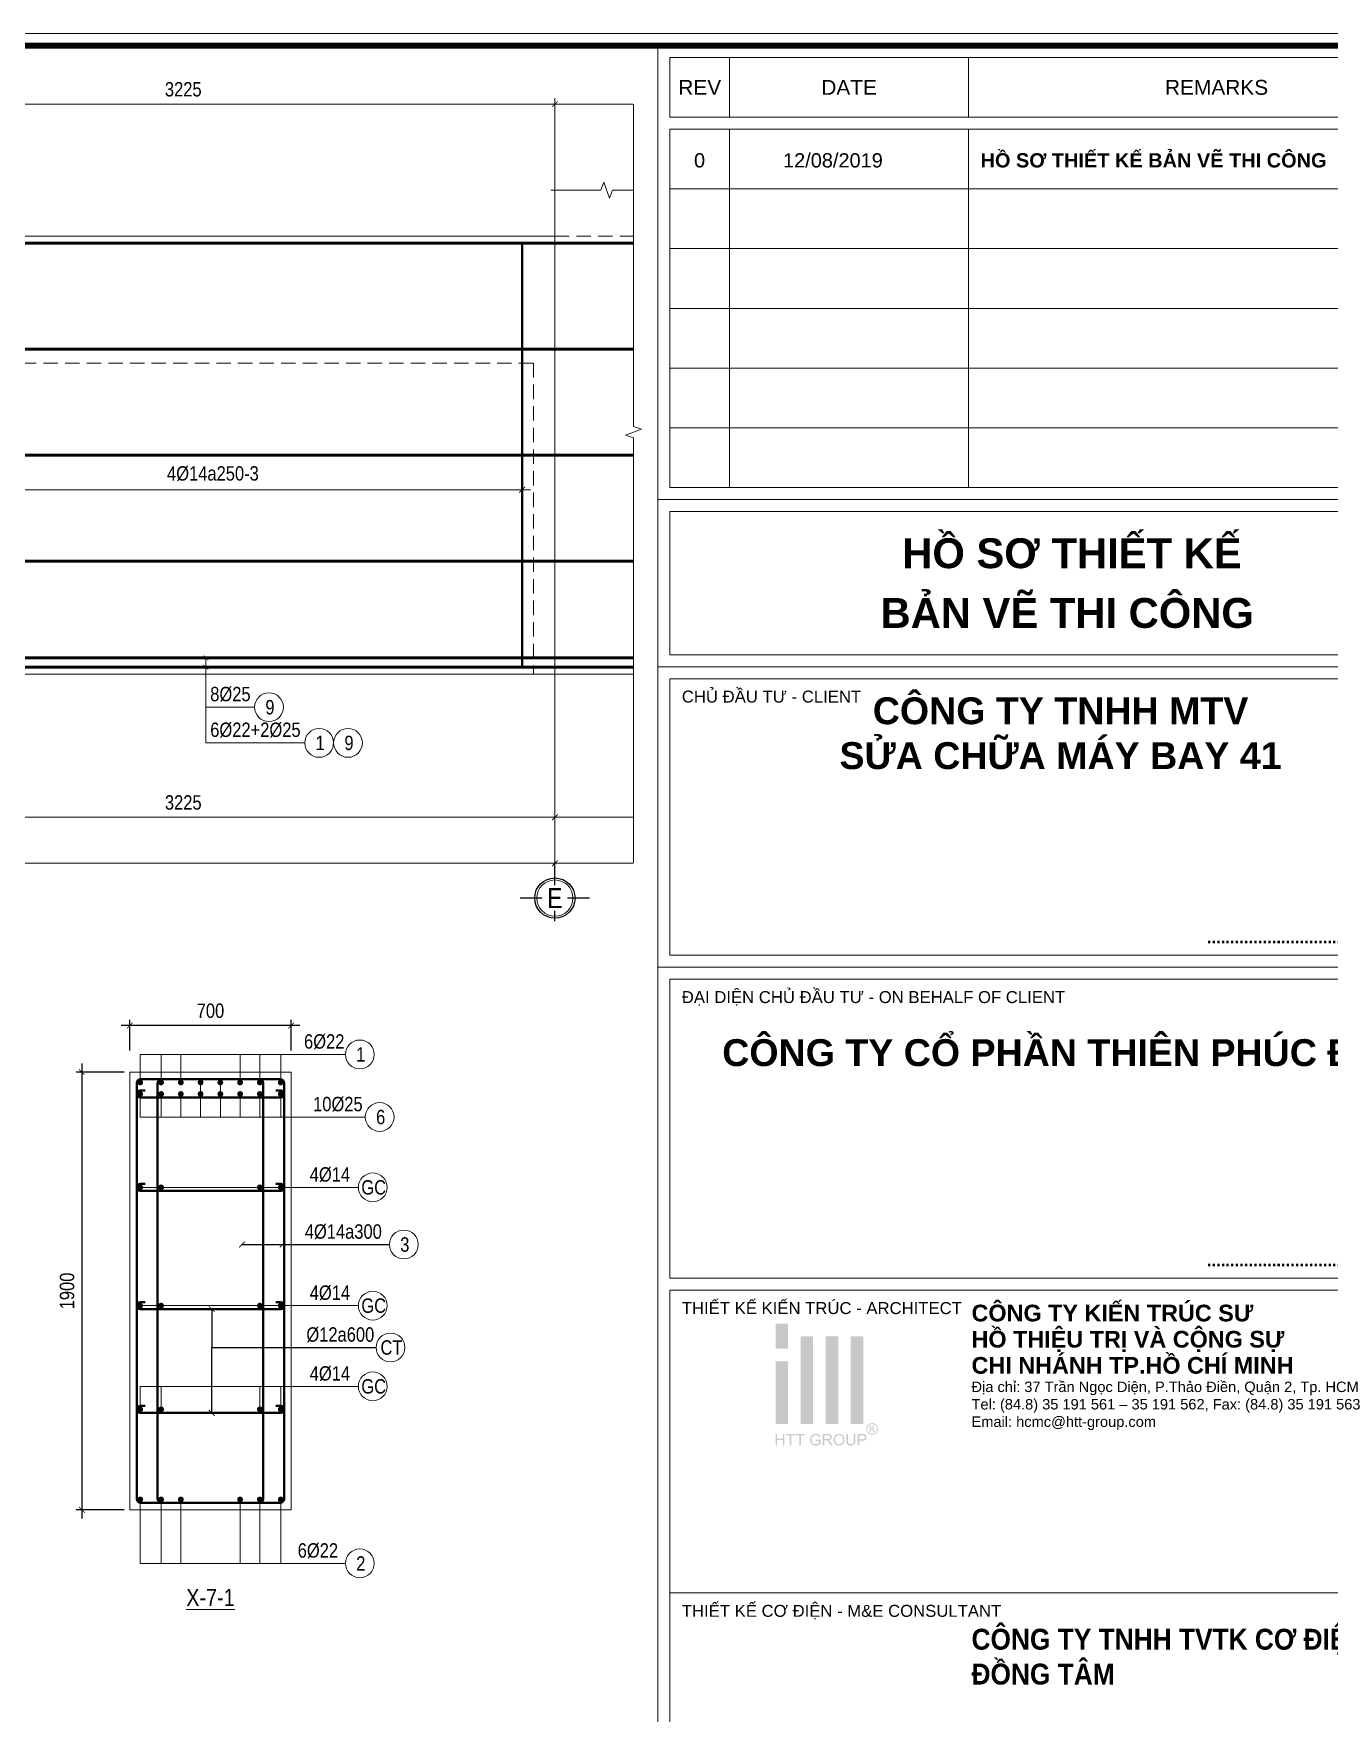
# Model space of a CAD drawing. Header units: millimetres. Extents: x 3014920 to 3563667, y -1638653 to -1356471.
# Drawn here: x 3142714 to 3148336, y -1593607 to -1586316 of the extents above; entities that cross this region are included whole.
import ezdxf
from ezdxf.enums import TextEntityAlignment as Align
from ezdxf.xclip import XClip

# ---------------------------------------------------------------- set-up
doc = ezdxf.new("R2010")
doc.units = ezdxf.units.MM
doc.header["$MEASUREMENT"] = 0
doc.header["$XCLIPFRAME"] = 0
doc.header["$PDMODE"] = 2
for name, pattern in [('6 TANG DIEN HINH 14-15$0$ACAD_ISO10W100', [18, 12, -3, 0, -3]), ('ACAD_ISO04W100', [30, 24, -3, 0, -3]), ('HIDDEN', [0.375, 0.25, -0.125])]:
    doc.linetypes.add(name, pattern=pattern)
doc.layers.get('0').update_dxf_attribs({"lineweight": 9})
doc.layers.get('Defpoints').update_dxf_attribs({"color": 10, "lineweight": 0})
for name, color, linetype, lineweight in [('2', 2, 'Continuous', 20), ('CDAI', 21, 'Continuous', 40), ('CTHEP', 50, 'Continuous', 50), ('DBAO', 90, 'Continuous', 13), ('DGIONG', 130, 'Continuous', 13), ('KTH', 154, 'Continuous', 9), ('Net khuat', 8, 'HIDDEN', 13), ('TEXT', 7, 'Continuous', 15), ('TRUC', 251, 'ACAD_ISO04W100', 9)]:
    doc.layers.add(name, color=color, linetype=linetype, lineweight=lineweight)
doc.layers.add('8', color=8, linetype='Continuous')
doc.layers.add('CHG_XX_Khung ten$0$TKTC', color=1, linetype='Continuous')
doc.styles.add('CHG_XX_Khung ten$0$A1 BORDER$0$ARIAL', font='arial.ttf')
doc.styles.add('CHG_XX_Khung ten$0$A1 BORDER$0$Arial - Bold', font='arialbd.ttf', dxfattribs={"height": 2.5})
doc.styles.add('CHG_XX_Khung ten$0$A1 BORDER$0$Title Block DD$0$ARIAL', font='arial.ttf')
doc.styles.add('CHG_XX_Khung ten$0$A1 BORDER$0$Title Block DD$0$Arial - Bold', font='arialbd.ttf', dxfattribs={"height": 2.5})
doc.styles.add('CHG_XX_Khung ten$0$arial', font='arial.ttf')
doc.styles.add('CHG_XX_Khung ten$0$Arial - Bold', font='arialbd.ttf')
doc.styles.add('CHG_XX_Khung ten$0$ArialB', font='arialbd.ttf')
doc.styles.add('HELVECONDENSE', font='VHELVCN_0.TTF')
doc.styles.add('Star-HelCon', font='VHELVCN_0.TTF')
doc.styles.add('TTP-HelCon', font='VHELVCN_0.TTF')
doc.styles.add('VNI-HELVE-CONDENSE', font='VHELVCN_0.TTF')
doc.dimstyles.new('kc-25', dxfattribs={"dimtxt": 62.5, "dimasz": 20, "dimexe": 20, "dimexo": 50, "dimgap": 25, "dimtad": 3, "dimdec": 0, "dimzin": 0, "dimdsep": 46, "dimtxsty": 'VNI-HELVE-CONDENSE', "dimblk": 'DIM', "dimcen": 2.5, "dimclrd": 256, "dimclre": 154, "dimclrt": 7, "dimaunit": 1, "dimadec": 0, "dimazin": 0, "dimtfac": 1, "dimtdec": 0, "dimtix": 1, "dimtmove": 0, "dimatfit": 3, "dimldrblk": 'DOT', "dimfxl": 1, "dimtolj": 1, "dimtzin": 0, "dimarcsym": 0})
doc.dimstyles.new('TTP-25', dxfattribs={"dimscale": 25, "dimtxt": 2.5, "dimasz": 1, "dimexe": 1, "dimexo": 1, "dimgap": 0.09, "dimtad": 0, "dimdec": 4, "dimrnd": 1, "dimzin": 9, "dimdsep": 46, "dimtxsty": 'TTP-HelCon', "dimblk": 'ARCHTICK', "dimcen": 0.09, "dimdle": 1.5, "dimclrd": 256, "dimclre": 256, "dimclrt": 7, "dimadec": 0, "dimazin": 0, "dimtfac": 1, "dimtdec": 4, "dimtmove": 0, "dimatfit": 3, "dimldrblk": 'ARCHTICK', "dimfxl": 1, "dimtvp": 1, "dimtolj": 1, "dimtzin": 0, "dimarcsym": 0})

# ---------------------------------------------------------------- blocks, each defined once
blk = doc.blocks.new('2X-6')
at = {"layer": 'CTHEP'}
blk.add_line((62408.63368, 325.00001), (-295.8093, 325), dxfattribs=at)
for points in [[(-320.00014, 595.00141), (-320.00014, 795), (62463.59072, 795)], [(-320.00014, -145), (62469.99431, -144.99999), (62469.99431, -144.99999)]]:
    blk.add_lwpolyline(points, dxfattribs=at)
blk = doc.blocks.new('dau truc')
blk.add_circle((0, 0), 180)
at = {"layer": '8'}
for p, q in [((0, 127), (0, 345)), ((-127, 0), (-345, 0)), ((0, -345), (0, -127)), ((345, 0), (127, 0))]:
    blk.add_line(p, q, dxfattribs=at)
blk.add_circle((0, 0), 200, dxfattribs=at)
at = {"layer": 'TEXT', "style": 'HELVECONDENSE'}
blk.add_attdef('A', text='', height=233, dxfattribs=at).set_placement((0, 0), align=Align.MIDDLE)
blk = doc.blocks.new('_ArchTick')
at = {"color": 0, "linetype": 'ByBlock', "const_width": 0.15}
blk.add_lwpolyline([(-0.5, -0.5), (0.5, 0.5)], dxfattribs=at)
blk = doc.blocks.new('*D227')
at = {"layer": 'Defpoints', "color": 0, "transparency": 16777216}
for p in [(9215, -4274.3), (15615, -4274.3), (15615, -4775.3)]:
    blk.add_point(p, dxfattribs=at)
at = {"layer": 'KTH', "lineweight": -2, "transparency": 16777216}
for p, q in [((9215, -4299.3), (9215, -4800.3)), ((15615, -4299.3), (15615, -4800.3)), ((9177.5, -4775.3), (15652.5, -4775.3))]:
    blk.add_line(p, q, dxfattribs=at)
at = {"layer": 'KTH', "lineweight": -2, "transparency": 16777216, "xscale": 25, "yscale": 25, "zscale": 25, "rotation": 180}
blk.add_blockref('_ArchTick', (9215, -4775.3), dxfattribs=at)
at = {"layer": 'KTH', "lineweight": -2, "transparency": 16777216, "xscale": 25, "yscale": 25, "zscale": 25}
blk.add_blockref('_ArchTick', (15615, -4775.3), dxfattribs=at)
at = {"layer": 'KTH', "color": 7, "transparency": 16777216, "insert": (12415, -4711.5), "char_height": 62.5, "attachment_point": 5, "style": 'TTP-HelCon'}
blk.add_mtext('\\A1;6400', dxfattribs=at)
blk = doc.blocks.new('*D228')
at = {"layer": 'Defpoints', "color": 0, "transparency": 16777216}
for p in [(9215, -4274.3), (12165, -4274.3), (12165, -4575.4)]:
    blk.add_point(p, dxfattribs=at)
at = {"layer": 'KTH', "lineweight": -2, "transparency": 16777216}
for p, q in [((9215, -4299.3), (9215, -4600.4)), ((12165, -4299.3), (12165, -4600.4)), ((9177.5, -4575.4), (12202.5, -4575.4))]:
    blk.add_line(p, q, dxfattribs=at)
at = {"layer": 'KTH', "lineweight": -2, "transparency": 16777216, "xscale": 25, "yscale": 25, "zscale": 25, "rotation": 180}
blk.add_blockref('_ArchTick', (9215, -4575.4), dxfattribs=at)
at = {"layer": 'KTH', "lineweight": -2, "transparency": 16777216, "xscale": 25, "yscale": 25, "zscale": 25}
blk.add_blockref('_ArchTick', (12165, -4575.4), dxfattribs=at)
at = {"layer": 'KTH', "color": 7, "transparency": 16777216, "insert": (10690, -4511.5), "char_height": 62.5, "attachment_point": 5, "style": 'TTP-HelCon'}
blk.add_mtext('\\A1;2950', dxfattribs=at)
blk = doc.blocks.new('*D229')
at = {"layer": 'Defpoints', "color": 0, "transparency": 16777216}
for p in [(6390, -2656.8), (9072.4, -2656.8), (9072.4, -3153.9)]:
    blk.add_point(p, dxfattribs=at)
at = {"layer": 'KTH', "lineweight": -2, "transparency": 16777216}
for p, q in [((6390, -2681.8), (6390, -3178.9)), ((9072.4, -2681.8), (9072.4, -3178.9)), ((6352.5, -3153.9), (9109.9, -3153.9))]:
    blk.add_line(p, q, dxfattribs=at)
at = {"layer": 'KTH', "lineweight": -2, "transparency": 16777216, "xscale": 25, "yscale": 25, "zscale": 25, "rotation": 180}
blk.add_blockref('_ArchTick', (6390, -3153.9), dxfattribs=at)
at = {"layer": 'KTH', "lineweight": -2, "transparency": 16777216, "xscale": 25, "yscale": 25, "zscale": 25}
blk.add_blockref('_ArchTick', (9072.4, -3153.9), dxfattribs=at)
at = {"layer": 'KTH', "color": 7, "transparency": 16777216, "insert": (7731.2, -3084), "char_height": 62.5, "attachment_point": 5, "style": 'TTP-HelCon'}
blk.add_mtext('\\A1;4Þ14a250-3', dxfattribs=at)
blk = doc.blocks.new('*D230')
at = {"layer": 'Defpoints', "color": 0, "transparency": 16777216}
for p in [(9215, -1479.9), (5990, -1753.9), (9215, -1753.9)]:
    blk.add_point(p, dxfattribs=at)
at = {"layer": 'KTH', "lineweight": -2, "transparency": 16777216}
for p, q in [((5990, -1728.9), (5990, -1454.9)), ((9215, -1728.9), (9215, -1454.9)), ((5952.5, -1479.9), (9252.5, -1479.9))]:
    blk.add_line(p, q, dxfattribs=at)
at = {"layer": 'KTH', "lineweight": -2, "transparency": 16777216, "xscale": 25, "yscale": 25, "zscale": 25, "rotation": 180}
blk.add_blockref('_ArchTick', (5990, -1479.9), dxfattribs=at)
at = {"layer": 'KTH', "lineweight": -2, "transparency": 16777216, "xscale": 25, "yscale": 25, "zscale": 25}
blk.add_blockref('_ArchTick', (9215, -1479.9), dxfattribs=at)
at = {"layer": 'KTH', "color": 7, "transparency": 16777216, "insert": (7602.5, -1416.1), "char_height": 62.5, "attachment_point": 5, "style": 'TTP-HelCon'}
blk.add_mtext('\\A1;3225', dxfattribs=at)
blk = doc.blocks.new('*D231')
at = {"layer": 'Defpoints', "color": 0, "transparency": 16777216}
for p in [(9215, -1479.9), (9215, -1753.9), (10265, -1753.9)]:
    blk.add_point(p, dxfattribs=at)
at = {"layer": 'KTH', "lineweight": -2, "transparency": 16777216}
for p, q in [((9215, -1728.9), (9215, -1454.9)), ((10265, -1728.9), (10265, -1454.9)), ((10302.5, -1479.9), (9177.5, -1479.9))]:
    blk.add_line(p, q, dxfattribs=at)
at = {"layer": 'KTH', "lineweight": -2, "transparency": 16777216, "xscale": 25, "yscale": 25, "zscale": 25, "rotation": 180}
blk.add_blockref('_ArchTick', (9215, -1479.9), dxfattribs=at)
at = {"layer": 'KTH', "lineweight": -2, "transparency": 16777216, "xscale": 25, "yscale": 25, "zscale": 25}
blk.add_blockref('_ArchTick', (10265, -1479.9), dxfattribs=at)
at = {"layer": 'KTH', "color": 7, "transparency": 16777216, "insert": (9740, -1416.1), "char_height": 62.5, "attachment_point": 5, "style": 'TTP-HelCon'}
blk.add_mtext('\\A1;1050', dxfattribs=at)
blk = doc.blocks.new('*D193')
at = {"layer": 'Defpoints', "color": 0, "transparency": 16777216}
for p in [(5990, -4274.3), (9215, -4274.3), (5990, -4575.4)]:
    blk.add_point(p, dxfattribs=at)
at = {"layer": 'KTH', "lineweight": -2, "transparency": 16777216}
for p, q in [((5990, -4299.3), (5990, -4600.4)), ((9215, -4299.3), (9215, -4600.4)), ((9252.5, -4575.4), (5952.5, -4575.4))]:
    blk.add_line(p, q, dxfattribs=at)
at = {"layer": 'KTH', "lineweight": -2, "transparency": 16777216, "xscale": 25, "yscale": 25, "zscale": 25}
for p, rotation in [((5990, -4575.4), 180.0000000133402), ((9215, -4575.4), 1.334020893750676e-08)]:
    blk.add_blockref('_ArchTick', p, dxfattribs=dict(at, rotation=rotation))
at = {"layer": 'KTH', "color": 7, "transparency": 16777216, "insert": (7602.5, -4511.5), "char_height": 62.5, "attachment_point": 5, "rotation": 0, "style": 'TTP-HelCon'}
blk.add_mtext('\\A1;3225', dxfattribs=at)
blk = doc.blocks.new('DIM')
h = blk.add_hatch(color=1)
h.paths.add_polyline_path([(0.49, 0.29, 1), (0.29, 0.49), (-0.19, 0), (0.19, 0)])
h.paths.add_polyline_path([(0.19, 0), (-0.19, 0), (-0.49, -0.29, 1), (-0.29, -0.49)])
at = {"color": 9}
for p, q in [((-0.19, 0), (-1.5, 0)), ((0.19, 0), (1.5, 0))]:
    blk.add_line(p, q, dxfattribs=at)
at = {"color": 1}
for p, q in [((-0.49, -0.29), (0.29, 0.49)), ((-0.29, -0.49), (0.49, 0.29)), ((-0.19, 0), (0.19, 0))]:
    blk.add_line(p, q, dxfattribs=at)
blk.add_arc((-0.39, -0.39), 0.138, 135, 315, dxfattribs=at)
blk = doc.blocks.new('*D199')
at = {"layer": 'Defpoints', "color": 0, "transparency": 16777216}
for p in [(-185, -4274.3), (9215, -4274.3), (9215, -4775.3)]:
    blk.add_point(p, dxfattribs=at)
at = {"layer": 'KTH', "lineweight": -2, "transparency": 16777216}
for p, q in [((-185, -4299.3), (-185, -4800.3)), ((9215, -4299.3), (9215, -4800.3)), ((-222.5, -4775.3), (9252.5, -4775.3))]:
    blk.add_line(p, q, dxfattribs=at)
at = {"layer": 'KTH', "lineweight": -2, "transparency": 16777216, "xscale": 25, "yscale": 25, "zscale": 25, "rotation": 180}
blk.add_blockref('_ArchTick', (-185, -4775.3), dxfattribs=at)
at = {"layer": 'KTH', "lineweight": -2, "transparency": 16777216, "xscale": 25, "yscale": 25, "zscale": 25}
blk.add_blockref('_ArchTick', (9215, -4775.3), dxfattribs=at)
at = {"layer": 'KTH', "color": 7, "transparency": 16777216, "insert": (4515, -4711.5), "char_height": 62.5, "attachment_point": 5, "style": 'TTP-HelCon'}
blk.add_mtext('\\A1;9400', dxfattribs=at)
blk = doc.blocks.new('*D189')
at = {"layer": 'Defpoints', "color": 0, "ltscale": 500, "transparency": 16777216}
for p in [(3143131.3, -1590823.5), (3142923, -1592723.5), (3143131.3, -1592723.5)]:
    blk.add_point(p, dxfattribs=at)
at = {"layer": 'KTH', "lineweight": -2, "ltscale": 500, "transparency": 16777216}
for p, q in [((3143106.3, -1590823.5), (3142898, -1590823.5)), ((3142923, -1590786), (3142923, -1592761)), ((3143106.3, -1592723.5), (3142898, -1592723.5))]:
    blk.add_line(p, q, dxfattribs=at)
at = {"layer": 'KTH', "lineweight": -2, "ltscale": 500, "transparency": 16777216, "xscale": 25, "yscale": 25, "zscale": 25}
for p, rotation in [((3142923, -1590823.5), 90), ((3142923, -1592723.5), 270)]:
    blk.add_blockref('_ArchTick', p, dxfattribs=dict(at, rotation=rotation))
at = {"layer": 'KTH', "color": 7, "ltscale": 500, "transparency": 16777216, "insert": (3142859.2, -1591773.5), "char_height": 62.5, "attachment_point": 5, "rotation": 90, "style": 'TTP-HelCon'}
blk.add_mtext('\\A1;1900', dxfattribs=at)
blk = doc.blocks.new('*D190')
at = {"layer": 'Defpoints', "color": 0, "ltscale": 500, "transparency": 16777216}
for p in [(3143131.3, -1590621.3), (3143131.3, -1590754.5), (3143831.3, -1590754.5)]:
    blk.add_point(p, dxfattribs=at)
at = {"layer": 'KTH', "lineweight": -2, "ltscale": 500, "transparency": 16777216}
for p, q in [((3143131.3, -1590729.5), (3143131.3, -1590596.3)), ((3143831.3, -1590729.5), (3143831.3, -1590596.3)), ((3143868.8, -1590621.3), (3143093.8, -1590621.3))]:
    blk.add_line(p, q, dxfattribs=at)
at = {"layer": 'KTH', "lineweight": -2, "ltscale": 500, "transparency": 16777216, "xscale": 25, "yscale": 25, "zscale": 25, "rotation": 180}
blk.add_blockref('_ArchTick', (3143131.3, -1590621.3), dxfattribs=at)
at = {"layer": 'KTH', "lineweight": -2, "ltscale": 500, "transparency": 16777216, "xscale": 25, "yscale": 25, "zscale": 25}
blk.add_blockref('_ArchTick', (3143831.3, -1590621.3), dxfattribs=at)
at = {"layer": 'KTH', "color": 7, "ltscale": 500, "transparency": 16777216, "insert": (3143481.3, -1590557.5), "char_height": 62.5, "attachment_point": 5, "style": 'TTP-HelCon'}
blk.add_mtext('\\A1;700', dxfattribs=at)
blk = doc.blocks.new('CHG_XX_Khung ten$0$A1 BORDER$0$HTT-Logo')
at = {"true_color": 0x134fb3}
h = blk.add_hatch(color=154, dxfattribs=at)
h.paths.add_polyline_path([(3, 29.1), (0, 29.1), (0, 23.1), (3, 23.1)])
h.paths.add_polyline_path([(3, 20.1), (0, 20.1), (0, 5.1), (3, 5.1)])
h.paths.add_polyline_path([(9, 26.1), (6, 26.1), (6, 5.1), (9, 5.1)])
h.paths.add_polyline_path([(15, 26.1), (12, 26.1), (12, 5.1), (15, 5.1)])
h.paths.add_polyline_path([(21, 26.1), (18, 26.1), (18, 5.1), (21, 5.1)])
h.paths.add_polyline_path([(2.12, 2.7), (1.76, 2.7), (1.76, 1.59), (0.36, 1.59), (0.36, 2.7), (0, 2.7), (0, 0), (0.36, 0), (0.36, 1.27), (1.76, 1.27), (1.76, 0), (2.12, 0)])
h.paths.add_polyline_path([(4.65, 2.7), (2.51, 2.7), (2.51, 2.38), (3.4, 2.38), (3.4, 0), (3.76, 0), (3.76, 2.38), (4.65, 2.38)])
h.paths.add_polyline_path([(6.95, 2.7), (4.81, 2.7), (4.81, 2.38), (5.7, 2.38), (5.7, 0), (6.06, 0), (6.06, 2.38), (6.95, 2.38)])
h.paths.add_polyline_path([(8.64, 1.36), (8.64, 1.41), (8.66, 1.58), (8.69, 1.75), (8.75, 1.9), (8.81, 2.03), (8.92, 2.17), (9.05, 2.28), (9.2, 2.37), (9.29, 2.39), (9.45, 2.43), (9.65, 2.44), (9.84, 2.42), (10, 2.37), (10.14, 2.29), (10.26, 2.18), (10.34, 2.03), (10.41, 1.86), (10.73, 1.95), (10.68, 2.11), (10.61, 2.26), (10.53, 2.39), (10.45, 2.47), (10.31, 2.57), (10.16, 2.65), (10.13, 2.66), (9.97, 2.71), (9.8, 2.74), (9.63, 2.75), (9.55, 2.74), (9.38, 2.73), (9.21, 2.7), (9.06, 2.65), (8.91, 2.58), (8.88, 2.56), (8.75, 2.47), (8.63, 2.36), (8.53, 2.23), (8.44, 2.07), (8.41, 1.99), (8.35, 1.84), (8.31, 1.68), (8.28, 1.51), (8.27, 1.34), (8.28, 1.26), (8.29, 1.09), (8.32, 0.92), (8.38, 0.77), (8.44, 0.62), (8.46, 0.58), (8.55, 0.44), (8.66, 0.32), (8.79, 0.21), (8.93, 0.12), (9, 0.09), (9.15, 0.03), (9.31, -0.01), (9.48, -0.04), (9.65, -0.05), (9.73, -0.04), (9.9, -0.03), (10.07, 0.01), (10.23, 0.06), (10.34, 0.11), (10.48, 0.18), (10.63, 0.27), (10.77, 0.38), (10.77, 1.38), (9.63, 1.38), (9.63, 1.06), (10.42, 1.06), (10.42, 0.56), (10.39, 0.53), (10.26, 0.45), (10.09, 0.37), (9.96, 0.32), (9.8, 0.29), (9.63, 0.28), (9.62, 0.28), (9.45, 0.29), (9.28, 0.33), (9.12, 0.4), (8.97, 0.49), (8.86, 0.61), (8.77, 0.75), (8.73, 0.85), (8.68, 1), (8.65, 1.17)])
h.paths.add_polyline_path([(13.16, 1.39), (13.28, 1.48), (13.3, 1.51), (13.39, 1.64), (13.44, 1.79), (13.46, 1.96), (13.46, 2.06), (13.42, 2.22), (13.35, 2.37), (13.31, 2.43), (13.19, 2.55), (13.05, 2.63), (13.01, 2.64), (12.87, 2.67), (12.7, 2.69), (12.5, 2.7), (11.3, 2.7), (11.3, 0), (11.66, 0), (11.66, 1.2), (12.07, 1.2), (12.11, 1.2), (12.28, 1.19), (12.44, 1.11), (12.49, 1.07), (12.62, 0.93), (12.67, 0.86), (12.77, 0.73), (12.88, 0.56), (13.23, 0), (13.68, 0), (13.21, 0.73), (13.13, 0.85), (13.03, 0.98), (12.92, 1.09), (12.86, 1.14), (12.7, 1.23), (12.86, 1.26), (13.03, 1.31)])
h.paths.add_polyline_path([(11.66, 1.51), (11.66, 2.4), (12.51, 2.4), (12.67, 2.39), (12.83, 2.35), (12.97, 2.27), (13.06, 2.13), (13.09, 1.96), (13.08, 1.87), (13.02, 1.72), (12.96, 1.64), (12.8, 1.55), (12.62, 1.52), (12.43, 1.51)], flags=16)
h.paths.add_polyline_path([(16.49, 1.43), (16.48, 1.6), (16.44, 1.77), (16.4, 1.92), (16.34, 2.07), (16.33, 2.09), (16.24, 2.23), (16.14, 2.36), (16.02, 2.47), (15.88, 2.57), (15.85, 2.59), (15.7, 2.66), (15.54, 2.71), (15.38, 2.74), (15.2, 2.75), (15.15, 2.75), (14.98, 2.73), (14.82, 2.7), (14.66, 2.64), (14.52, 2.57), (14.39, 2.48), (14.27, 2.37), (14.18, 2.26), (14.1, 2.14), (14.03, 2), (13.98, 1.84), (13.94, 1.68), (13.92, 1.5), (13.91, 1.31), (13.91, 1.29), (13.92, 1.12), (13.95, 0.96), (14, 0.8), (14.07, 0.64), (14.07, 0.62), (14.16, 0.48), (14.26, 0.35), (14.38, 0.23), (14.52, 0.14), (14.56, 0.12), (14.71, 0.04), (14.86, -0.01), (15.03, -0.04), (15.2, -0.05), (15.21, -0.05), (15.38, -0.03), (15.55, 0), (15.7, 0.05), (15.86, 0.12), (15.87, 0.13), (16.01, 0.22), (16.13, 0.33), (16.24, 0.46), (16.33, 0.61), (16.36, 0.69), (16.42, 0.84), (16.46, 1), (16.48, 1.17), (16.49, 1.35)])
h.paths.add_polyline_path([(14.28, 1.45), (14.3, 1.64), (14.34, 1.81), (14.4, 1.95), (14.47, 2.08), (14.57, 2.2), (14.73, 2.32), (14.88, 2.38), (15.04, 2.43), (15.21, 2.44), (15.38, 2.42), (15.54, 2.38), (15.69, 2.31), (15.82, 2.2), (15.93, 2.07), (16.01, 1.93), (16.04, 1.85), (16.09, 1.7), (16.12, 1.53), (16.12, 1.32), (16.11, 1.12), (16.08, 0.95), (16.03, 0.79), (15.96, 0.66), (15.86, 0.54), (15.8, 0.48), (15.67, 0.38), (15.53, 0.32), (15.37, 0.27), (15.2, 0.26), (15.12, 0.26), (14.95, 0.29), (14.8, 0.35), (14.67, 0.43), (14.54, 0.54), (14.45, 0.66), (14.37, 0.8), (14.32, 0.95), (14.29, 1.12), (14.28, 1.31)], flags=16)
h.paths.add_polyline_path([(17.31, 2.7), (16.96, 2.7), (16.96, 1.12), (16.96, 0.93), (16.98, 0.75), (17.02, 0.6), (17.06, 0.46), (17.07, 0.44), (17.15, 0.3), (17.27, 0.18), (17.4, 0.08), (17.51, 0.03), (17.67, -0.01), (17.84, -0.04), (18.02, -0.05), (18.2, -0.04), (18.37, -0.01), (18.52, 0.04), (18.66, 0.1), (18.68, 0.12), (18.81, 0.22), (18.91, 0.35), (18.99, 0.49), (19.02, 0.61), (19.06, 0.76), (19.07, 0.94), (19.08, 1.14), (19.08, 2.7), (18.72, 2.7), (18.72, 1.14), (18.72, 1.06), (18.71, 0.86), (18.68, 0.69), (18.62, 0.55), (18.55, 0.45), (18.49, 0.4), (18.36, 0.33), (18.19, 0.29), (17.99, 0.28), (17.92, 0.28), (17.75, 0.31), (17.6, 0.37), (17.46, 0.48), (17.38, 0.63), (17.34, 0.77), (17.32, 0.94), (17.31, 1.14)])
h.paths.add_polyline_path([(21.42, 1.25), (21.52, 1.34), (21.6, 1.45), (21.67, 1.59), (21.72, 1.75), (21.73, 1.92), (21.73, 1.97), (21.71, 2.13), (21.65, 2.29), (21.56, 2.44), (21.44, 2.55), (21.42, 2.56), (21.27, 2.63), (21.1, 2.67), (21.05, 2.68), (20.89, 2.7), (20.69, 2.7), (19.67, 2.7), (19.67, 0), (20.03, 0), (20.03, 1.1), (20.72, 1.1), (20.76, 1.1), (20.96, 1.11), (21.14, 1.14), (21.29, 1.19)])
h.paths.add_polyline_path([(20.03, 1.42), (20.03, 2.38), (20.72, 2.38), (20.93, 2.37), (21.06, 2.36), (21.16, 2.31), (21.28, 2.2), (21.34, 2.08), (21.37, 1.91), (21.36, 1.82), (21.31, 1.67), (21.22, 1.54), (21.09, 1.47), (20.93, 1.43), (20.73, 1.42)], flags=16)
h.paths.add_polyline_path([(23.87, 2.76), (24.01, 2.85), (24.13, 2.96), (24.24, 3.09), (24.33, 3.24), (24.35, 3.28), (24.42, 3.44), (24.47, 3.6), (24.5, 3.76), (24.51, 3.93), (24.51, 3.98), (24.49, 4.15), (24.46, 4.31), (24.4, 4.47), (24.33, 4.62), (24.29, 4.69), (24.19, 4.82), (24.08, 4.94), (23.95, 5.05), (23.81, 5.14), (23.77, 5.16), (23.61, 5.23), (23.45, 5.28), (23.29, 5.31), (23.12, 5.32), (23.08, 5.31), (22.92, 5.3), (22.76, 5.27), (22.6, 5.21), (22.44, 5.14), (22.38, 5.1), (22.24, 5.01), (22.12, 4.89), (22.01, 4.77), (21.92, 4.62), (21.89, 4.57), (21.82, 4.41), (21.77, 4.25), (21.74, 4.09), (21.73, 3.93), (21.73, 3.87), (21.75, 3.71), (21.79, 3.55), (21.84, 3.39), (21.92, 3.24), (21.95, 3.18), (22.05, 3.04), (22.16, 2.92), (22.29, 2.81), (22.43, 2.72), (22.48, 2.7), (22.64, 2.63), (22.79, 2.58), (22.96, 2.55), (23.12, 2.54), (23.18, 2.54), (23.34, 2.55), (23.5, 2.59), (23.66, 2.65), (23.82, 2.72)])
h.paths.add_polyline_path([(22.55, 2.92), (22.45, 2.98), (22.32, 3.09), (22.21, 3.21), (22.12, 3.35), (22.07, 3.44), (22.01, 3.6), (21.98, 3.76), (21.96, 3.93), (21.97, 4.03), (22, 4.19), (22.05, 4.35), (22.12, 4.51), (22.18, 4.61), (22.29, 4.73), (22.41, 4.85), (22.56, 4.94), (22.64, 4.98), (22.8, 5.04), (22.96, 5.07), (23.12, 5.09), (23.21, 5.08), (23.37, 5.06), (23.53, 5.01), (23.69, 4.94), (23.79, 4.88), (23.92, 4.77), (24.03, 4.65), (24.13, 4.51), (24.17, 4.41), (24.23, 4.25), (24.27, 4.09), (24.28, 3.93), (24.28, 3.83), (24.25, 3.67), (24.2, 3.51), (24.13, 3.35), (24.07, 3.25), (23.96, 3.13), (23.84, 3.01), (23.7, 2.92), (23.61, 2.87), (23.45, 2.81), (23.29, 2.78), (23.12, 2.77), (23.02, 2.77), (22.86, 2.8), (22.7, 2.85)], flags=16)
h.paths.add_polyline_path([(22.51, 3.16), (22.51, 4.65), (23.03, 4.65), (23.23, 4.64), (23.4, 4.62), (23.55, 4.52), (23.6, 4.47), (23.66, 4.31), (23.67, 4.25), (23.64, 4.09), (23.55, 3.96), (23.42, 3.87), (23.24, 3.82), (23.37, 3.75), (23.46, 3.64), (23.57, 3.47), (23.77, 3.16), (23.47, 3.16), (23.34, 3.39), (23.23, 3.58), (23.14, 3.7), (23.09, 3.74), (22.94, 3.79), (22.9, 3.79), (22.76, 3.79), (22.76, 3.16)], flags=0)
h.paths.add_polyline_path([(22.76, 4), (22.76, 4.45), (23.03, 4.45), (23.13, 4.45), (23.27, 4.42), (23.37, 4.35), (23.41, 4.21), (23.33, 4.06), (23.24, 4.02), (23.05, 4)], flags=0)
blk = doc.blocks.new('CHG_XX_Khung ten')
for p, q in [((687, 577), (687, 17)), ((687, 501), (824, 501)), ((687, 473), (824, 473)), ((687, 422.69), (824, 422.69))]:
    blk.add_line(p, q)
at = {"linetype": 'Continuous'}
for p, q in [((699, 575), (699, 565)), ((739, 575), (739, 565)), ((699, 563), (699, 503)), ((739, 563), (739, 503))]:
    blk.add_line(p, q, dxfattribs=at)
blk.add_lwpolyline([(15, 579), (826, 579), (826, 15), (15, 15)], close=True)
at = {"color": 4, "linetype": 'Continuous', "const_width": 1}
blk.add_lwpolyline([(17, 577), (824, 577), (824, 17), (17, 17)], close=True, dxfattribs=at)
at = {"linetype": 'Continuous'}
for points in [[(822, 565), (689, 565), (689, 575), (822, 575)], [(822, 553), (689, 553), (689, 563), (822, 563)], [(822, 543), (689, 543), (689, 553), (822, 553)], [(822, 533), (689, 533), (689, 543), (822, 543)], [(822, 523), (689, 523), (689, 533), (822, 533)], [(822, 513), (689, 513), (689, 523), (822, 523)], [(822, 503), (689, 503), (689, 513), (822, 513)], [(689, 499), (822, 499), (822, 475), (689, 475)], [(689, 368.62), (822, 368.62), (822, 317.93), (689, 317.93)], [(689, 317.93), (822, 317.93), (822, 289.93), (689, 289.93)]]:
    blk.add_lwpolyline(points, close=True, dxfattribs=at)
at = {"xscale": 0.7, "yscale": 0.7, "zscale": 0.7}
blk.add_blockref('CHG_XX_Khung ten$0$A1 BORDER$0$HTT-Logo', (706.68, 342.64), dxfattribs=at)
for s, height, style, p in [('REV', 2.5, 'CHG_XX_Khung ten$0$A1 BORDER$0$ARIAL', (694, 570)), ('DATE', 2.5, 'CHG_XX_Khung ten$0$A1 BORDER$0$ARIAL', (719, 570)), ('REMARKS', 2.5, 'CHG_XX_Khung ten$0$A1 BORDER$0$ARIAL', (780.5, 570)), ('0', 2.39, 'CHG_XX_Khung ten$0$arial', (693.97, 557.78)), ('12/08/2019', 2.389, 'CHG_XX_Khung ten$0$arial', (716.29, 557.78))]:
    blk.add_text(s, height=height, dxfattribs=dict(style=style)).set_placement(p, align=Align.MIDDLE_CENTER)
for s, height, style, p in [('HỒ SƠ THIẾT KẾ BẢN VẼ THI CÔNG', 2.3887, 'CHG_XX_Khung ten$0$ArialB', (741, 557.78)), ('CHỦ ĐẦU TƯ - CLIENT', 2, 'CHG_XX_Khung ten$0$A1 BORDER$0$Title Block DD$0$ARIAL', (691, 468)), ('ĐẠI DIỆN CHỦ ĐẦU TƯ - ON BEHALF OF CLIENT ', 2, 'CHG_XX_Khung ten$0$A1 BORDER$0$Title Block DD$0$ARIAL', (691, 417.69)), ('THIẾT KẾ KIẾN TRÚC - ARCHITECT', 2, 'CHG_XX_Khung ten$0$A1 BORDER$0$ARIAL', (691, 365.62)), ('THIẾT KẾ CƠ ĐIỆN - M&E CONSULTANT', 2, 'CHG_XX_Khung ten$0$A1 BORDER$0$ARIAL', (691, 314.93))]:
    blk.add_text(s, height=height, dxfattribs=dict(style=style)).set_placement(p, align=Align.MIDDLE_LEFT)
at = {"style": 'CHG_XX_Khung ten$0$A1 BORDER$0$Title Block DD$0$Arial - Bold'}
for p in [(820, 427.69), (820, 373.62)]:
    blk.add_text('.....................................................', height=2, dxfattribs=at).set_placement(p, align=Align.MIDDLE_RIGHT)
at = {"ltscale": 10, "insert": (739.49, 366.19), "char_height": 2.8, "width": 76.248, "attachment_point": 1, "line_spacing_factor": 0.938532, "style": 'CHG_XX_Khung ten$0$A1 BORDER$0$Arial - Bold'}
blk.add_mtext('CÔNG TY KIẾN TRÚC SƯ\\PHỒ THIỆU TRỊ VÀ CỘNG SỰ\\PCHI NHÁNH TP.HỒ CHÍ MINH', dxfattribs=at)
at = {"ltscale": 10}
for s, insert, char_height, width, attachment_point, style in [('Địa chỉ: 37 Trần Ngọc Diện, P.Thảo Điền, Quận 2, Tp. HCM\\PTel: (84.8) 35 191 561 – 35 191 562, Fax: (84.8) 35 191 563\\PEmail: hcmc@htt-group.com', (739.49, 345.2), 1.75, 83.001, 7, 'CHG_XX_Khung ten$0$A1 BORDER$0$ARIAL'), ('{\\W0.9;CÔNG TY TNHH TVTK CƠ ĐIỆN \\PĐỒNG TÂM}', (739.49, 311.93), 3.5, 76.248, 1, 'CHG_XX_Khung ten$0$A1 BORDER$0$Arial - Bold')]:
    blk.add_mtext(s, dxfattribs=dict(at, insert=insert, char_height=char_height, width=width, attachment_point=attachment_point, style=style))
at = {"layer": 'CHG_XX_Khung ten$0$TKTC', "style": 'CHG_XX_Khung ten$0$Arial - Bold'}
for s, p in [('HỒ SƠ THIẾT KẾ', (756.29, 492)), ('BẢN VẼ THI CÔNG', (755.5, 482))]:
    blk.add_text(s, height=5, dxfattribs=at).set_placement(p, align=Align.MIDDLE_CENTER)
at = {"ltscale": 10, "char_height": 4.5, "attachment_point": 2, "style": 'CHG_XX_Khung ten$0$A1 BORDER$0$Title Block DD$0$Arial - Bold', "bg_fill": 2}
for s, insert, width in [('CÔNG TY TNHH MTV\\PSỬA CHỮA MÁY BAY 41', (754.39, 467.87), 83.001), ('CÔNG TY CỔ PHẦN THIÊN PHÚC ĐIỀN', (755.91, 410.64), 121.2929)]:
    blk.add_mtext(s, dxfattribs=dict(at, insert=insert, width=width))
at = {"linetype": 'Continuous'}
for points in [[(689, 471), (822, 471), (822, 424.69), (689, 424.69)], [(689, 420.69), (822, 420.69), (822, 370.62), (689, 370.62)]]:
    blk.add_lwpolyline(points, close=True, dxfattribs=at)
blk = doc.blocks.new('2X')
at = {"layer": 'CDAI', "elevation": 0}
blk.add_lwpolyline([(9072.44821, -2083.892), (9072.44821, -3923.89199)], dxfattribs=at)
at = {"layer": 'CTHEP'}
for p, q in [((22955.08097, -2543.89199), (-6829.84878, -2543.89199)), ((22955.08097, -3003.89199), (-6829.84878, -3003.89199)), ((22955.08097, -3463.89199), (-6829.84878, -3463.89199))]:
    blk.add_line(p, q, dxfattribs=at)
for points in [[(-6909.34311, -2083.89199), (22989.96849, -2083.892)], [(-6910.49302, -3923.89199), (22989.96849, -3923.89199)], [(3264.95936, -3883.89199), (12164.95936, -3883.89199)]]:
    blk.add_lwpolyline(points, dxfattribs=at)
at = {"layer": 'DBAO', "linetype": 'Continuous'}
for p in [(9214.96686, -1853.89199), (6214.95936, -2053.89199)]:
    blk.add_line(p, (9214.96686, -2053.89199), dxfattribs=at)
at = {"layer": 'DBAO', "linetype": 'Continuous', "flags": 128}
blk.add_lwpolyline([(23014.96849, -2053.89199), (23014.96849, -3953.89199), (-6935.03477, -3953.89199), (-6935.03477, -2053.89199)], dxfattribs=at)
at = {"layer": 'DGIONG', "linetype": 'Continuous', "elevation": 0, "flags": 128}
blk.add_lwpolyline([(9714.95936, -1853.89199), (9464.95561, -1853.89199), (9452.45561, -1888.23546), (9427.45561, -1819.54853), (9414.95561, -1853.89199), (9197.4407, -1853.89199)], dxfattribs=at)
at = {"layer": 'DGIONG'}
for centre in [(7974.4839, -4097.76269), (8192.3734, -4252.7437), (8317.3734, -4252.7437)]:
    blk.add_circle(centre, 62.5, dxfattribs=at)
at = {"layer": 'Net khuat', "ltscale": 250}
for p, q in [((9214.96686, -2053.89199), (9664.95186, -2053.89199)), ((6339.95936, -2603.89199), (9122.44821, -2603.89199)), ((9122.44821, -2603.89199), (9122.44821, -3953.89199))]:
    blk.add_line(p, q, dxfattribs=at)
at = {"layer": 'TRUC', "linetype": '6 TANG DIEN HINH 14-15$0$ACAD_ISO10W100', "ltscale": 1250}
blk.add_lwpolyline([(9214.96686, -1472.08884), (9214.96686, -4775.31549)], dxfattribs=at)
at = {"layer": '2', "ltscale": 300}
ref = blk.add_blockref('dau truc', (9214.96686, -4926.18003), dxfattribs=dict(at, xscale=0.4367131295148283, yscale=0.4367131295148283, zscale=0.4367131295148283))
ref.add_attrib('A', 'E', dxfattribs={"layer": 'TEXT', "height": 87.5, "style": 'HELVECONDENSE'}).set_placement((9214.96686, -4926.18003), align=Align.MIDDLE)
at = {"layer": 'TEXT', "style": 'TTP-HelCon'}
for s, p in [('8Þ25', (7719.56552, -4071.90975, 0)), ('6Þ22+2Þ25', (7719.56552, -4226.89075, 0))]:
    blk.add_text(s, height=62.5, dxfattribs=at).set_placement(p)
at = {"layer": 'TEXT', "style": 'Star-HelCon'}
for s, p in [('9', (7978.65057, -4097.76269)), ('1', (8196.54007, -4252.7437)), ('9', (8321.54007, -4252.7437))]:
    blk.add_text(s, height=62.5, dxfattribs=at).set_placement(p, align=Align.MIDDLE)
at = {"layer": 'KTH'}
for base, p1, p2, angle, picture, middle in [((9214.96686, -1479.88739), (5989.95936, -1753.89199), (9214.96686, -1753.89199), 180, '*D230', (7602.46311, -1416.05405)), ((9214.96686, -4775.31549), (-185.03313, -4274.31549), (9214.96686, -4274.31549), 180, '*D199', (4514.96686, -4711.48216)), ((5989.95936, -4575.35976), (9214.96686, -4274.31549), (5989.95936, -4274.31549), 180.000000013, '*D193', (7602.46311, -4511.52642)), ((15614.96686, -4775.31549), (9214.96686, -4274.31549), (15614.96686, -4274.31549), 180, '*D227', (12414.96686, -4711.48216))]:
    dim = blk.add_linear_dim(base=base, p1=p1, p2=p2, angle=angle, dimstyle='TTP-25', override={"dimtmove": 1}, dxfattribs=at)
    dim.commit()
    dim.dimension.update_dxf_attribs({"geometry": picture, "text_midpoint": middle})
for base, p1, p2, picture, middle in [((9214.96686, -1479.88739), (10264.95936, -1753.89199), (9214.96686, -1753.89199), '*D231', (9739.96311, -1416.05405)), ((12164.95936, -4575.35976), (9214.96686, -4274.31549), (12164.95936, -4274.31549), '*D228', (10689.96311, -4511.52642))]:
    dim = blk.add_linear_dim(base=base, p1=p1, p2=p2, dimstyle='TTP-25', override={"dimtmove": 1}, dxfattribs=at)
    dim.commit()
    dim.dimension.update_dxf_attribs({"geometry": picture, "text_midpoint": middle})
dim = blk.add_linear_dim(base=(9072.44821, -3153.892), p1=(6389.95936, -2656.75533), p2=(9072.44821, -2656.75533), text='4Þ14a250-3', dimstyle='TTP-25', override={"dimtmove": 1}, dxfattribs=at)
dim.commit()
dim.dimension.update_dxf_attribs({"geometry": '*D229', "text_midpoint": (7731.20379, -3083.97533)})
at = {"layer": 'DGIONG'}
for points in [[(7701.05385, -3883.89199), (7701.05349, -4097.76269), (7911.9839, -4097.76269)], [(7701.05381, -3923.89199), (7701.05349, -4252.7437), (8129.8734, -4252.7437)]]:
    blk.add_leader(points, dimstyle='kc-25', override={"dimtad": 0, "dimldrblk": 'ArchTick', "dimfxl": 100, "dimarcsym": 1}, dxfattribs=at)

msp = doc.modelspace()

# ---------------------------------------------------------------- linework, layer by layer
at = {"layer": 'CDAI', "elevation": 0}
for points in [[(3143180.00742, -1590853.53472), (3143782.50742, -1590853.53472, -0.4142135624), (3143801.25742, -1590872.28472), (3143801.25742, -1592674.78472, -0.4142135624), (3143782.50742, -1592693.53472), (3143180.00742, -1592693.53472, -0.4142135624), (3143161.25742, -1592674.78472), (3143161.25742, -1590872.28472, -0.4142135624)], [(3143691.79314, -1590853.53472), (3143270.72171, -1590853.53472, 0.4142135624), (3143251.97171, -1590872.28472), (3143251.97171, -1592674.78472, 0.4142135624), (3143270.72171, -1592693.53472), (3143691.79314, -1592693.53472, 0.4142135624), (3143710.54314, -1592674.78472), (3143710.54314, -1590872.28472, 0.4142135624)]]:
    msp.add_lwpolyline(points, format="xyb", close=True, dxfattribs=at)
for points in [[(3143198.17742, -1590903.53472), (3143176.25742, -1590903.53472, 0.4142135624), (3143161.25742, -1590918.53472), (3143161.25742, -1590918.53472, 0.4142135624), (3143176.25742, -1590933.53472), (3143786.25742, -1590933.53472, 0.4142135624), (3143801.25742, -1590918.53472), (3143801.25742, -1590918.53472, 0.4142135624), (3143786.25742, -1590903.53472), (3143764.33743, -1590903.53472)], [(3143198.17742, -1591308.80464), (3143176.25742, -1591308.80464, 0.4142135624), (3143161.25742, -1591323.80464), (3143161.25742, -1591323.80464, 0.4142135624), (3143176.25742, -1591338.80464), (3143786.25742, -1591338.80464, 0.4142135624), (3143801.25742, -1591323.80464), (3143801.25742, -1591323.80464, 0.4142135624), (3143786.25742, -1591308.80464), (3143764.33743, -1591308.80464)], [(3143198.17742, -1591822.13798), (3143176.25742, -1591822.13798, 0.4142135624), (3143161.25742, -1591837.13798), (3143161.25742, -1591837.13798, 0.4142135624), (3143176.25742, -1591852.13798), (3143786.25742, -1591852.13798, 0.4142135624), (3143801.25742, -1591837.13798), (3143801.25742, -1591837.13798, 0.4142135624), (3143786.25742, -1591822.13798), (3143764.33743, -1591822.13798)], [(3143198.17742, -1592272.47131), (3143176.25742, -1592272.47131, 0.4142135624), (3143161.25742, -1592287.47131), (3143161.25742, -1592287.47131, 0.4142135624), (3143176.25742, -1592302.47131), (3143786.25742, -1592302.47131, 0.4142135624), (3143801.25742, -1592287.47131), (3143801.25742, -1592287.47131, 0.4142135624), (3143786.25742, -1592272.47131), (3143764.33743, -1592272.47131)]]:
    msp.add_lwpolyline(points, format="xyb", dxfattribs=at)
at = {"layer": 'CTHEP', "const_width": 12.5, "elevation": 0}
for points in [[(3143170.00742, -1590868.53472, 1), (3143182.50742, -1590868.53472, 1)], [(3143170.00742, -1590918.53472, 1), (3143182.50742, -1590918.53472, 1)], [(3143260.72171, -1590868.53472, -1), (3143273.22171, -1590868.53472, -1)], [(3143260.72171, -1590918.53472, -1), (3143273.22171, -1590918.53472, -1)], [(3143346.436, -1590868.53472, -1), (3143358.936, -1590868.53472, -1)], [(3143346.436, -1590918.53472, -1), (3143358.936, -1590918.53472, -1)], [(3143432.15028, -1590868.53472, -1), (3143444.65028, -1590868.53472, -1)], [(3143432.15028, -1590918.53472, -1), (3143444.65028, -1590918.53472, -1)], [(3143530.36457, -1590868.53472, 1), (3143517.86457, -1590868.53472, 1)], [(3143530.36457, -1590918.53472, 1), (3143517.86457, -1590918.53472, 1)], [(3143616.07885, -1590868.53472, 1), (3143603.57885, -1590868.53472, 1)], [(3143616.07885, -1590918.53472, 1), (3143603.57885, -1590918.53472, 1)], [(3143701.79314, -1590868.53472, 1), (3143689.29314, -1590868.53472, 1)], [(3143701.79314, -1590918.53472, 1), (3143689.29314, -1590918.53472, 1)], [(3143780.00742, -1590868.53472, 1), (3143792.50742, -1590868.53472, 1)], [(3143780.00742, -1590918.53472, 1), (3143792.50742, -1590918.53472, 1)], [(3143170.00742, -1591323.80464, 1), (3143182.50742, -1591323.80464, 1)], [(3143260.72171, -1591323.80464, 1), (3143273.22171, -1591323.80464, 1)], [(3143689.29314, -1591323.80464, 1), (3143701.79314, -1591323.80464, 1)], [(3143780.00742, -1591323.80464, 1), (3143792.50742, -1591323.80464, 1)], [(3143170.00742, -1591837.13798, 1), (3143182.50742, -1591837.13798, 1)], [(3143260.72171, -1591837.13798, 1), (3143273.22171, -1591837.13798, 1)], [(3143689.29314, -1591837.13798, 1), (3143701.79314, -1591837.13798, 1)], [(3143780.00742, -1591837.13798, 1), (3143792.50742, -1591837.13798, 1)], [(3143170.00742, -1592287.47131, 1), (3143182.50742, -1592287.47131, 1)], [(3143260.72171, -1592287.47131, 1), (3143273.22171, -1592287.47131, 1)], [(3143689.29314, -1592287.47131, 1), (3143701.79314, -1592287.47131, 1)], [(3143780.00742, -1592287.47131, 1), (3143792.50742, -1592287.47131, 1)], [(3143170.00742, -1592678.53472, 1), (3143182.50742, -1592678.53472, 1)], [(3143260.72171, -1592678.53472, 1), (3143273.22171, -1592678.53472, 1)], [(3143346.436, -1592678.53472, 1), (3143358.936, -1592678.53472, 1)], [(3143616.07885, -1592678.53472, -1), (3143603.57885, -1592678.53472, -1)], [(3143701.79314, -1592678.53472, -1), (3143689.29314, -1592678.53472, -1)], [(3143780.00742, -1592678.53472, 1), (3143792.50742, -1592678.53472, 1)]]:
    msp.add_lwpolyline(points, format="xyb", close=True, dxfattribs=at)
at = {"layer": 'DBAO', "elevation": 0, "flags": 128}
for points in [[(3143131.25742, -1590823.53472), (3143831.25742, -1590823.53472)], [(3143831.25742, -1590823.53472), (3143831.25742, -1592723.53472), (3143131.25742, -1592723.53472), (3143131.25742, -1590823.53472)]]:
    msp.add_lwpolyline(points, dxfattribs=at)
at = {"layer": 'DGIONG'}
for p, q in [((3143176.25742, -1590868.53472), (3143176.25742, -1590746.78472)), ((3143176.25742, -1590746.78472), (3144066.85393, -1590746.78472)), ((3143266.97171, -1590868.53472), (3143266.97171, -1590746.78472)), ((3143352.686, -1590868.53472), (3143352.686, -1590746.78472)), ((3143609.82885, -1590868.53472), (3143609.82885, -1590746.78472)), ((3143695.54314, -1590868.53472), (3143695.54314, -1590746.78472)), ((3143786.25742, -1590868.53472), (3143786.25742, -1590746.78472)), ((3143438.40028, -1590868.53472), (3143438.40028, -1591018.53472)), ((3143524.11457, -1590868.53472), (3143524.11457, -1591018.53472)), ((3143176.25742, -1590918.53472), (3143176.25742, -1591018.53472)), ((3143266.97171, -1590918.53472), (3143266.97171, -1591018.53472)), ((3143352.686, -1590918.53472), (3143352.686, -1591018.53472)), ((3143609.82885, -1590918.53472), (3143609.82885, -1591018.53472)), ((3143695.54314, -1590918.53472), (3143695.54314, -1591018.53472)), ((3143786.25742, -1590918.53472), (3143786.25742, -1591018.53472)), ((3143176.25742, -1591018.53472), (3144153.00881, -1591018.53472)), ((3143176.25742, -1591323.80464), (3144122.81849, -1591323.80464)), ((3143176.25742, -1591837.13798), (3144122.81849, -1591837.13798)), ((3143176.25742, -1592187.47131), (3144122.81849, -1592187.47131)), ((3143176.25742, -1592287.47131), (3143176.25742, -1592187.47131)), ((3143266.97171, -1592287.47131), (3143266.97171, -1592187.47131)), ((3143695.54314, -1592287.47131), (3143695.54314, -1592187.47131)), ((3143786.25742, -1592287.47131), (3143786.25742, -1592187.47131)), ((3143176.25742, -1592955.93654), (3143176.25742, -1592678.53472)), ((3143266.97171, -1592678.53472), (3143266.97171, -1592955.93654)), ((3143352.686, -1592678.53472), (3143352.686, -1592955.93654)), ((3143609.82885, -1592678.53472), (3143609.82885, -1592955.93654)), ((3143695.54314, -1592678.53472), (3143695.54314, -1592955.93654)), ((3143786.25742, -1592955.93654), (3143786.25742, -1592678.53472)), ((3143176.25742, -1592955.93654), (3144066.85393, -1592955.93654))]:
    msp.add_line(p, q, dxfattribs=at)
at = {"layer": 'DGIONG', "linetype": 'Continuous', "elevation": 0, "flags": 128}
msp.add_lwpolyline([(3145317.06747, -1589917.35511), (3145317.06769, -1588070.93161), (3145282.72422, -1588058.43161), (3145351.41116, -1588033.43161), (3145317.06769, -1588020.93161), (3145317.06747, -1586621.927)], dxfattribs=at)
at = {"layer": 'DGIONG'}
for centre in [(3144129.35393, -1590746.78472), (3144215.50881, -1591018.53472), (3144185.31849, -1591323.80464), (3144320.27188, -1591571.82525), (3144185.31849, -1591837.13798), (3144262.42138, -1592018.7311), (3144185.31849, -1592187.47131), (3144129.35393, -1592955.93654)]:
    msp.add_circle(centre, 62.5, dxfattribs=at)

# ---------------------------------------------------------------- block references
at = {"layer": 'DBAO'}
ref = msp.add_blockref('2X-6', (3107138.93578, -1587969.15278), dxfattribs=at)
XClip(ref).set_block_clipping_path([(-1638.1832787527, -1721.8275090233), (16426.2046676348, 2389.9415)])
ref = msp.add_blockref('2X', (3135760.64936, -1585142.03962), dxfattribs=at)
XClip(ref).set_block_clipping_path([(-8365.9239890231, -5026.5506279939), (9552.8311936529, 310.2949242119)])
ref = msp.add_blockref('2X-6', (3090959.57058, -1591182.20371), dxfattribs=at)
XClip(ref).set_block_clipping_path([(15457.1181627339, -1550.1848006914), (32660.3576309553, 2419.7536452064)])

# ---------------------------------------------------------------- texts
at = {"layer": 'TEXT', "style": 'TTP-HelCon'}
for s, p in [('6Þ22', (3143887.21576, -1590721.78472)), ('10Þ25', (3143926.62954, -1590993.53472)), ('4Þ14', (3143911.98322, -1591298.80464)), ('4Þ14a300', (3143890.42358, -1591546.82525)), ('4Þ14', (3143911.98322, -1591812.13798)), ('Þ12a600', (3143897.33596, -1591993.7311)), ('4Þ14', (3143911.98322, -1592162.47131)), ('6Þ22', (3143859.71576, -1592930.93654))]:
    msp.add_text(s, height=62.5, dxfattribs=at).set_placement(p)
at = {"layer": 'TEXT', "style": 'Star-HelCon'}
for s, p in [('1', (3144133.5206, -1590746.78472)), ('6', (3144219.67547, -1591018.53472)), ('GC', (3144189.48515, -1591323.80464)), ('3', (3144324.43855, -1591571.82525)), ('GC', (3144189.48515, -1591837.13798)), ('CT', (3144266.58805, -1592018.7311)), ('GC', (3144189.48515, -1592187.47131)), ('2', (3144133.5206, -1592955.93654))]:
    msp.add_text(s, height=62.5, dxfattribs=at).set_placement(p, align=Align.MIDDLE)
at = {"layer": 'TEXT', "style": 'TTP-HelCon'}
msp.add_text('%%UX-7-1', height=75, dxfattribs=at).set_placement((3143481.25742, -1593141.5227), align=Align.CENTER)

# ---------------------------------------------------------------- dimensions: what is measured, and where the dimension line sits
at = {"layer": 'KTH', "ltscale": 500}
dim = msp.add_linear_dim(base=(3143131.25742, -1590621.28472), p1=(3143831.25742, -1590754.52277), p2=(3143131.25742, -1590754.52277), dimstyle='TTP-25', dxfattribs=at)
dim.commit()
dim.dimension.update_dxf_attribs({"geometry": '*D190', "text_midpoint": (3143481.25742, -1590557.45138)})
dim = msp.add_linear_dim(base=(3142923.01978, -1592723.53472), p1=(3143131.25742, -1590823.53472), p2=(3143131.25742, -1592723.53472), angle=90, dimstyle='TTP-25', dxfattribs=at)
dim.commit()
dim.dimension.update_dxf_attribs({"geometry": '*D189', "text_midpoint": (3142859.18645, -1591773.53472)})

# ---------------------------------------------------------------- leaders
at = {"layer": 'DGIONG'}
for points in [[(3143617.91647, -1591571.82525), (3144257.77188, -1591571.82525)], [(3143794.34505, -1591571.82525), (3144257.77188, -1591571.82525)], [(3143486.9016, -1591852.13798), (3143486.9016, -1592018.7311), (3144199.92138, -1592018.7311)], [(3143486.9016, -1592302.47131), (3143486.9016, -1592018.7311), (3144199.92138, -1592018.7311)]]:
    msp.add_leader(points, dimstyle='TTP-25', dxfattribs=at)

# ---------------------------------------------------------------- next in the draw order: block references
at = {"color": 5, "xscale": 25.92478421704392, "yscale": 25.92478421704392, "zscale": 25.92478421704392}
msp.add_blockref('CHG_XX_Khung ten', (3127612.34498, -1601326.46106), dxfattribs=at)

doc.saveas('drawing.dxf')
